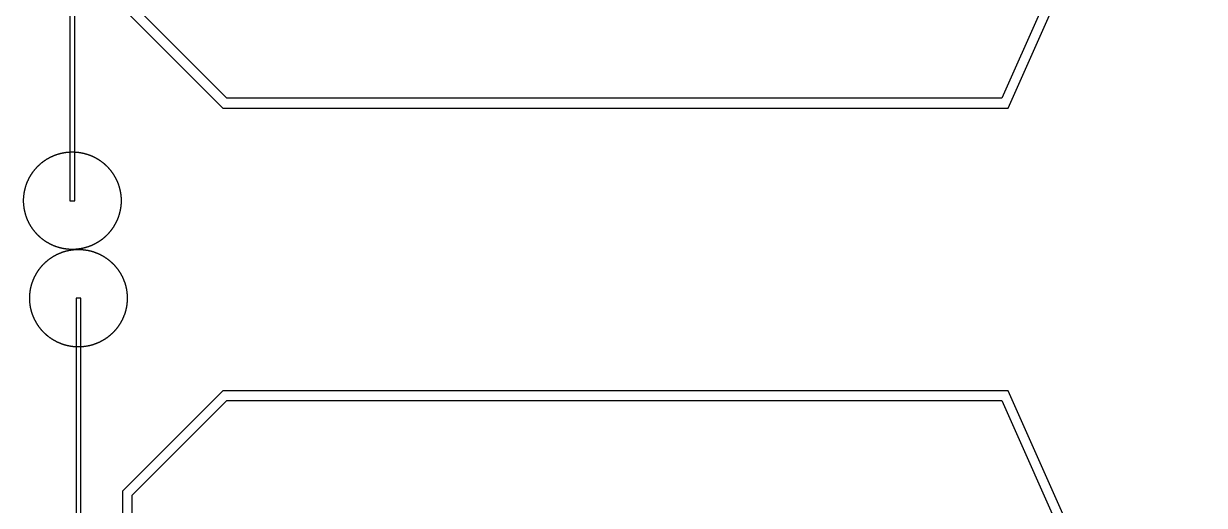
# Model space of a CAD drawing. Extents: x -44500 to 44500, y -47000 to 47000.
# Drawn here: x -24625 to -409, y -5250 to 4632 of the extents above; entities that cross this region are included whole.
import ezdxf

# ---------------------------------------------------------------- set-up
doc = ezdxf.new("R2010")
doc.units = 0
doc.layers.add('Active', color=80, linetype='CONTINUOUS')
doc.layers.add('Metal1', color=160, linetype='CONTINUOUS')

msp = doc.modelspace()

# ---------------------------------------------------------------- linework, layer by layer
at = {"layer": 'Active'}
for points in [[(-23675, 1000), (-23575, 1000), (-23575, 14000), (-23675, 14000)], [(-22625.1, 985.9), (-22625.4, 971.8), (-22625.9, 957.7), (-22626.6, 943.65), (-22627.05, 936.6), (-22627.5, 929.6), (-22628, 922.6), (-22628.6, 915.55), (-22629.2, 908.55), (-22629.9, 901.5), (-22630.6, 894.5), (-22631.35, 887.5), (-22633.05, 873.5), (-22633.95, 866.55), (-22634.95, 859.55), (-22635.95, 852.6), (-22637, 845.65), (-22638.1, 838.7), (-22639.3, 831.7), (-22640.5, 824.8), (-22641.75, 817.85), (-22643.05, 810.95), (-22644.4, 804), (-22645.8, 797.15), (-22647.25, 790.25), (-22648.75, 783.4), (-22650.3, 776.5), (-22651.9, 769.65), (-22653.55, 762.8), (-22655.25, 755.95), (-22657, 749.1), (-22658.8, 742.3), (-22660.65, 735.5), (-22662.5, 728.75), (-22664.45, 721.95), (-22666.45, 715.15), (-22668.45, 708.45), (-22670.55, 701.7), (-22672.65, 695), (-22677.05, 681.6), (-22679.35, 674.9), (-22681.65, 668.25), (-22684, 661.65), (-22686.4, 655), (-22688.85, 648.4), (-22691.35, 641.85), (-22693.9, 635.25), (-22696.5, 628.7), (-22699.1, 622.25), (-22701.8, 615.7), (-22704.55, 609.15), (-22707.3, 602.75), (-22710.15, 596.25), (-22713, 589.85), (-22715.9, 583.45), (-22718.85, 577.05), (-22721.85, 570.7), (-22724.9, 564.35), (-22728, 558), (-22731.15, 551.65), (-22734.35, 545.35), (-22737.55, 539.1), (-22740.8, 532.9), (-22744.1, 526.7), (-22747.5, 520.45), (-22750.85, 514.35), (-22754.3, 508.2), (-22757.8, 502.05), (-22761.35, 495.95), (-22764.9, 489.9), (-22768.55, 483.8), (-22772.15, 477.85), (-22775.85, 471.85), (-22779.65, 465.8), (-22783.4, 459.9), (-22787.25, 453.95), (-22791.1, 448.1), (-22795, 442.25), (-22798.95, 436.45), (-22802.95, 430.6), (-22807, 424.8), (-22811.05, 419.1), (-22815.15, 413.4), (-22819.3, 407.7), (-22823.5, 402.05), (-22827.75, 396.4), (-22832, 390.8), (-22836.3, 385.25), (-22840.65, 379.7), (-22845.05, 374.2), (-22849.5, 368.7), (-22853.95, 363.25), (-22858.45, 357.85), (-22863, 352.45), (-22867.6, 347.05), (-22872.2, 341.8), (-22876.85, 336.5), (-22881.55, 331.25), (-22886.3, 326), (-22891.05, 320.8), (-22895.8, 315.7), (-22900.7, 310.55), (-22905.55, 305.5), (-22910.45, 300.45), (-22915.4, 295.4), (-22920.4, 290.4), (-22925.45, 285.45), (-22930.5, 280.55), (-22935.55, 275.7), (-22940.7, 270.8), (-22945.8, 266.05), (-22951, 261.3), (-22956.25, 256.55), (-22961.5, 251.85), (-22966.8, 247.2), (-22972.05, 242.6), (-22977.45, 238), (-22982.85, 233.45), (-22988.25, 228.95), (-22993.7, 224.5), (-22999.2, 220.05), (-23004.7, 215.65), (-23010.25, 211.3), (-23015.8, 207), (-23021.4, 202.75), (-23027.05, 198.5), (-23032.7, 194.3), (-23038.4, 190.15), (-23044.1, 186.05), (-23049.8, 182), (-23055.6, 177.95), (-23061.45, 173.95), (-23067.25, 170), (-23073.1, 166.1), (-23078.95, 162.25), (-23084.9, 158.4), (-23090.8, 154.65), (-23096.85, 150.85), (-23102.85, 147.15), (-23108.8, 143.55), (-23114.9, 139.9), (-23120.95, 136.35), (-23127.05, 132.8), (-23133.2, 129.3), (-23139.35, 125.85), (-23145.45, 122.5), (-23151.7, 119.1), (-23157.9, 115.8), (-23164.1, 112.55), (-23170.35, 109.35), (-23176.65, 106.15), (-23183, 103), (-23189.35, 99.9), (-23195.7, 96.85), (-23202.05, 93.85), (-23208.45, 90.9), (-23214.85, 88), (-23221.25, 85.15), (-23227.75, 82.3), (-23234.15, 79.55), (-23240.7, 76.8), (-23247.25, 74.1), (-23253.7, 71.5), (-23260.25, 68.9), (-23266.85, 66.35), (-23273.4, 63.85), (-23280, 61.4), (-23286.65, 59), (-23293.25, 56.65), (-23299.9, 54.35), (-23306.6, 52.05), (-23320, 47.65), (-23326.7, 45.55), (-23333.45, 43.45), (-23340.15, 41.45), (-23346.95, 39.45), (-23353.75, 37.5), (-23360.5, 35.65), (-23367.3, 33.8), (-23374.1, 32), (-23380.95, 30.25), (-23387.8, 28.55), (-23394.65, 26.9), (-23401.5, 25.3), (-23408.4, 23.75), (-23415.25, 22.25), (-23422.15, 20.8), (-23429, 19.4), (-23435.95, 18.05), (-23442.85, 16.75), (-23449.8, 15.5), (-23456.7, 14.3), (-23463.7, 13.1), (-23470.65, 12), (-23477.6, 10.95), (-23484.55, 9.95), (-23491.55, 8.95), (-23498.5, 8.05), (-23512.5, 6.35), (-23519.5, 5.6), (-23526.5, 4.9), (-23533.55, 4.2), (-23540.55, 3.6), (-23547.6, 3), (-23554.6, 2.5), (-23561.6, 2.05), (-23568.65, 1.6), (-23582.7, 0.9), (-23596.8, 0.4), (-23610.9, 0.1), (-23625, 0), (-23639.1, 0.1), (-23653.2, 0.4), (-23667.3, 0.9), (-23681.35, 1.6), (-23688.4, 2.05), (-23695.4, 2.5), (-23702.4, 3), (-23709.45, 3.6), (-23716.45, 4.2), (-23723.5, 4.9), (-23730.5, 5.6), (-23737.5, 6.35), (-23751.5, 8.05), (-23758.45, 8.95), (-23765.45, 9.95), (-23772.4, 10.95), (-23779.35, 12), (-23786.3, 13.1), (-23793.3, 14.3), (-23800.2, 15.5), (-23807.15, 16.75), (-23814.05, 18.05), (-23821, 19.4), (-23827.85, 20.8), (-23834.75, 22.25), (-23841.6, 23.75), (-23848.5, 25.3), (-23855.35, 26.9), (-23862.2, 28.55), (-23869.05, 30.25), (-23875.9, 32), (-23882.7, 33.8), (-23889.5, 35.65), (-23896.25, 37.5), (-23903.05, 39.45), (-23909.85, 41.45), (-23916.55, 43.45), (-23923.3, 45.55), (-23930, 47.65), (-23943.4, 52.05), (-23950.1, 54.35), (-23956.75, 56.65), (-23963.35, 59), (-23970, 61.4), (-23976.6, 63.85), (-23983.15, 66.35), (-23989.75, 68.9), (-23996.3, 71.5), (-24002.75, 74.1), (-24009.3, 76.8), (-24015.85, 79.55), (-24022.25, 82.3), (-24028.75, 85.15), (-24035.15, 88), (-24041.55, 90.9), (-24047.95, 93.85), (-24054.3, 96.85), (-24060.65, 99.9), (-24067, 103), (-24073.35, 106.15), (-24079.65, 109.35), (-24085.9, 112.55), (-24092.1, 115.8), (-24098.3, 119.1), (-24104.55, 122.5), (-24110.65, 125.85), (-24116.8, 129.3), (-24122.95, 132.8), (-24129.05, 136.35), (-24135.1, 139.9), (-24141.2, 143.55), (-24147.15, 147.15), (-24153.15, 150.85), (-24159.2, 154.65), (-24165.1, 158.4), (-24171.05, 162.25), (-24176.9, 166.1), (-24182.75, 170), (-24188.55, 173.95), (-24194.4, 177.95), (-24200.2, 182), (-24205.9, 186.05), (-24211.6, 190.15), (-24217.3, 194.3), (-24222.95, 198.5), (-24228.6, 202.75), (-24234.2, 207), (-24239.75, 211.3), (-24245.3, 215.65), (-24250.8, 220.05), (-24256.3, 224.5), (-24261.75, 228.95), (-24267.15, 233.45), (-24272.55, 238), (-24277.95, 242.6), (-24283.2, 247.2), (-24288.5, 251.85), (-24293.75, 256.55), (-24299, 261.3), (-24304.2, 266.05), (-24309.3, 270.8), (-24314.45, 275.7), (-24319.5, 280.55), (-24324.55, 285.45), (-24329.6, 290.4), (-24334.6, 295.4), (-24339.55, 300.45), (-24344.45, 305.5), (-24349.3, 310.55), (-24354.2, 315.7), (-24358.95, 320.8), (-24363.7, 326), (-24368.45, 331.25), (-24373.15, 336.5), (-24377.8, 341.8), (-24382.4, 347.05), (-24387, 352.45), (-24391.55, 357.85), (-24396.05, 363.25), (-24400.5, 368.7), (-24404.95, 374.2), (-24409.35, 379.7), (-24413.7, 385.25), (-24418, 390.8), (-24422.25, 396.4), (-24426.5, 402.05), (-24430.7, 407.7), (-24434.85, 413.4), (-24438.95, 419.1), (-24443, 424.8), (-24447.05, 430.6), (-24451.05, 436.45), (-24455, 442.25), (-24458.9, 448.1), (-24462.75, 453.95), (-24466.6, 459.9), (-24470.35, 465.8), (-24474.15, 471.85), (-24477.85, 477.85), (-24481.45, 483.8), (-24485.1, 489.9), (-24488.65, 495.95), (-24492.2, 502.05), (-24495.7, 508.2), (-24499.15, 514.35), (-24502.5, 520.45), (-24505.9, 526.7), (-24509.2, 532.9), (-24512.45, 539.1), (-24515.65, 545.35), (-24518.85, 551.65), (-24522, 558), (-24525.1, 564.35), (-24528.15, 570.7), (-24531.15, 577.05), (-24534.1, 583.45), (-24537, 589.85), (-24539.85, 596.25), (-24542.7, 602.75), (-24545.45, 609.15), (-24548.2, 615.7), (-24550.9, 622.25), (-24553.5, 628.7), (-24556.1, 635.25), (-24558.65, 641.85), (-24561.15, 648.4), (-24563.6, 655), (-24566, 661.65), (-24568.35, 668.25), (-24570.65, 674.9), (-24572.95, 681.6), (-24577.35, 695), (-24579.45, 701.7), (-24581.55, 708.45), (-24583.55, 715.15), (-24585.55, 721.95), (-24587.5, 728.75), (-24589.35, 735.5), (-24591.2, 742.3), (-24593, 749.1), (-24594.75, 755.95), (-24596.45, 762.8), (-24598.1, 769.65), (-24599.7, 776.5), (-24601.25, 783.4), (-24602.75, 790.25), (-24604.2, 797.15), (-24605.6, 804), (-24606.95, 810.95), (-24608.25, 817.85), (-24609.5, 824.8), (-24610.7, 831.7), (-24611.9, 838.7), (-24613, 845.65), (-24614.05, 852.6), (-24615.05, 859.55), (-24616.05, 866.55), (-24616.95, 873.5), (-24618.65, 887.5), (-24619.4, 894.5), (-24620.1, 901.5), (-24620.8, 908.55), (-24621.4, 915.55), (-24622, 922.6), (-24622.5, 929.6), (-24622.95, 936.6), (-24623.4, 943.65), (-24624.1, 957.7), (-24624.6, 971.8), (-24624.9, 985.9), (-24625, 1000), (-24624.9, 1014.1), (-24624.6, 1028.2), (-24624.1, 1042.3), (-24623.4, 1056.35), (-24622.95, 1063.4), (-24622.5, 1070.4), (-24622, 1077.4), (-24621.4, 1084.45), (-24620.8, 1091.45), (-24620.1, 1098.5), (-24619.4, 1105.5), (-24618.65, 1112.5), (-24616.95, 1126.5), (-24616.05, 1133.45), (-24615.05, 1140.45), (-24614.05, 1147.4), (-24613, 1154.35), (-24611.9, 1161.3), (-24610.7, 1168.3), (-24609.5, 1175.2), (-24608.25, 1182.15), (-24606.95, 1189.05), (-24605.6, 1196), (-24604.2, 1202.85), (-24602.75, 1209.75), (-24601.25, 1216.6), (-24599.7, 1223.5), (-24598.1, 1230.35), (-24596.45, 1237.2), (-24594.75, 1244.05), (-24593, 1250.9), (-24591.2, 1257.7), (-24589.35, 1264.5), (-24587.5, 1271.25), (-24585.55, 1278.05), (-24583.55, 1284.85), (-24581.55, 1291.55), (-24579.45, 1298.3), (-24577.35, 1305), (-24572.95, 1318.4), (-24570.65, 1325.1), (-24568.35, 1331.75), (-24566, 1338.35), (-24563.6, 1345), (-24561.15, 1351.6), (-24558.65, 1358.15), (-24556.1, 1364.75), (-24553.5, 1371.3), (-24550.9, 1377.75), (-24548.2, 1384.3), (-24545.45, 1390.85), (-24542.7, 1397.25), (-24539.85, 1403.75), (-24537, 1410.15), (-24534.1, 1416.55), (-24531.15, 1422.95), (-24528.15, 1429.3), (-24525.1, 1435.65), (-24522, 1442), (-24518.85, 1448.35), (-24515.65, 1454.65), (-24512.45, 1460.9), (-24509.2, 1467.1), (-24505.9, 1473.3), (-24502.5, 1479.55), (-24499.15, 1485.65), (-24495.7, 1491.8), (-24492.2, 1497.95), (-24488.65, 1504.05), (-24485.1, 1510.1), (-24481.45, 1516.2), (-24477.85, 1522.15), (-24474.15, 1528.15), (-24470.35, 1534.2), (-24466.6, 1540.1), (-24462.75, 1546.05), (-24458.9, 1551.9), (-24455, 1557.75), (-24451.05, 1563.55), (-24447.05, 1569.4), (-24443, 1575.2), (-24438.95, 1580.9), (-24434.85, 1586.6), (-24430.7, 1592.3), (-24426.5, 1597.95), (-24422.25, 1603.6), (-24418, 1609.2), (-24413.7, 1614.75), (-24409.35, 1620.3), (-24404.95, 1625.8), (-24400.5, 1631.3), (-24396.05, 1636.75), (-24391.55, 1642.15), (-24387, 1647.55), (-24382.4, 1652.95), (-24377.8, 1658.2), (-24373.15, 1663.5), (-24368.45, 1668.75), (-24363.7, 1674), (-24358.95, 1679.2), (-24354.2, 1684.3), (-24349.3, 1689.45), (-24344.45, 1694.5), (-24339.55, 1699.55), (-24334.6, 1704.6), (-24329.6, 1709.6), (-24324.55, 1714.55), (-24319.5, 1719.45), (-24314.45, 1724.3), (-24309.3, 1729.2), (-24304.2, 1733.95), (-24299, 1738.7), (-24293.75, 1743.45), (-24288.5, 1748.15), (-24283.2, 1752.8), (-24277.95, 1757.4), (-24272.55, 1762), (-24267.15, 1766.55), (-24261.75, 1771.05), (-24256.3, 1775.5), (-24250.8, 1779.95), (-24245.3, 1784.35), (-24239.75, 1788.7), (-24234.2, 1793), (-24228.6, 1797.25), (-24222.95, 1801.5), (-24217.3, 1805.7), (-24211.6, 1809.85), (-24205.9, 1813.95), (-24200.2, 1818), (-24194.4, 1822.05), (-24188.55, 1826.05), (-24182.75, 1830), (-24176.9, 1833.9), (-24171.05, 1837.75), (-24165.1, 1841.6), (-24159.2, 1845.35), (-24153.15, 1849.15), (-24147.15, 1852.85), (-24141.2, 1856.45), (-24135.1, 1860.1), (-24129.05, 1863.65), (-24122.95, 1867.2), (-24116.8, 1870.7), (-24110.65, 1874.15), (-24104.55, 1877.5), (-24098.3, 1880.9), (-24092.1, 1884.2), (-24085.9, 1887.45), (-24079.65, 1890.65), (-24073.35, 1893.85), (-24067, 1897), (-24060.65, 1900.1), (-24054.3, 1903.15), (-24047.95, 1906.15), (-24041.55, 1909.1), (-24035.15, 1912), (-24028.75, 1914.85), (-24022.25, 1917.7), (-24015.85, 1920.45), (-24009.3, 1923.2), (-24002.75, 1925.9), (-23996.3, 1928.5), (-23989.75, 1931.1), (-23983.15, 1933.65), (-23976.6, 1936.15), (-23970, 1938.6), (-23963.35, 1941), (-23956.75, 1943.35), (-23950.1, 1945.65), (-23943.4, 1947.95), (-23930, 1952.35), (-23923.3, 1954.45), (-23916.55, 1956.55), (-23909.85, 1958.55), (-23903.05, 1960.55), (-23896.25, 1962.5), (-23889.5, 1964.35), (-23882.7, 1966.2), (-23875.9, 1968), (-23869.05, 1969.75), (-23862.2, 1971.45), (-23855.35, 1973.1), (-23848.5, 1974.7), (-23841.6, 1976.25), (-23834.75, 1977.75), (-23827.85, 1979.2), (-23821, 1980.6), (-23814.05, 1981.95), (-23807.15, 1983.25), (-23800.2, 1984.5), (-23793.3, 1985.7), (-23786.3, 1986.9), (-23779.35, 1988), (-23772.4, 1989.05), (-23765.45, 1990.05), (-23758.45, 1991.05), (-23751.5, 1991.95), (-23737.5, 1993.65), (-23730.5, 1994.4), (-23723.5, 1995.1), (-23716.45, 1995.8), (-23709.45, 1996.4), (-23702.4, 1997), (-23695.4, 1997.5), (-23688.4, 1997.95), (-23681.35, 1998.4), (-23667.3, 1999.1), (-23653.2, 1999.6), (-23639.1, 1999.9), (-23625, 2000), (-23610.9, 1999.9), (-23596.8, 1999.6), (-23582.7, 1999.1), (-23568.65, 1998.4), (-23561.6, 1997.95), (-23554.6, 1997.5), (-23547.6, 1997), (-23540.55, 1996.4), (-23533.55, 1995.8), (-23526.5, 1995.1), (-23519.5, 1994.4), (-23512.5, 1993.65), (-23498.5, 1991.95), (-23491.55, 1991.05), (-23484.55, 1990.05), (-23477.6, 1989.05), (-23470.65, 1988), (-23463.7, 1986.9), (-23456.7, 1985.7), (-23449.8, 1984.5), (-23442.85, 1983.25), (-23435.95, 1981.95), (-23429, 1980.6), (-23422.15, 1979.2), (-23415.25, 1977.75), (-23408.4, 1976.25), (-23401.5, 1974.7), (-23394.65, 1973.1), (-23387.8, 1971.45), (-23380.95, 1969.75), (-23374.1, 1968), (-23367.3, 1966.2), (-23360.5, 1964.35), (-23353.75, 1962.5), (-23346.95, 1960.55), (-23340.15, 1958.55), (-23333.45, 1956.55), (-23326.7, 1954.45), (-23320, 1952.35), (-23306.6, 1947.95), (-23299.9, 1945.65), (-23293.25, 1943.35), (-23286.65, 1941), (-23280, 1938.6), (-23273.4, 1936.15), (-23266.85, 1933.65), (-23260.25, 1931.1), (-23253.7, 1928.5), (-23247.25, 1925.9), (-23240.7, 1923.2), (-23234.15, 1920.45), (-23227.75, 1917.7), (-23221.25, 1914.85), (-23214.85, 1912), (-23208.45, 1909.1), (-23202.05, 1906.15), (-23195.7, 1903.15), (-23189.35, 1900.1), (-23183, 1897), (-23176.65, 1893.85), (-23170.35, 1890.65), (-23164.1, 1887.45), (-23157.9, 1884.2), (-23151.7, 1880.9), (-23145.45, 1877.5), (-23139.35, 1874.15), (-23133.2, 1870.7), (-23127.05, 1867.2), (-23120.95, 1863.65), (-23114.9, 1860.1), (-23108.8, 1856.45), (-23102.85, 1852.85), (-23096.85, 1849.15), (-23090.8, 1845.35), (-23084.9, 1841.6), (-23078.95, 1837.75), (-23073.1, 1833.9), (-23067.25, 1830), (-23061.45, 1826.05), (-23055.6, 1822.05), (-23049.8, 1818), (-23044.1, 1813.95), (-23038.4, 1809.85), (-23032.7, 1805.7), (-23027.05, 1801.5), (-23021.4, 1797.25), (-23015.8, 1793), (-23010.25, 1788.7), (-23004.7, 1784.35), (-22999.2, 1779.95), (-22993.7, 1775.5), (-22988.25, 1771.05), (-22982.85, 1766.55), (-22977.45, 1762), (-22972.05, 1757.4), (-22966.8, 1752.8), (-22961.5, 1748.15), (-22956.25, 1743.45), (-22951, 1738.7), (-22945.8, 1733.95), (-22940.7, 1729.2), (-22935.55, 1724.3), (-22930.5, 1719.45), (-22925.45, 1714.55), (-22920.4, 1709.6), (-22915.4, 1704.6), (-22910.45, 1699.55), (-22905.55, 1694.5), (-22900.7, 1689.45), (-22895.8, 1684.3), (-22891.05, 1679.2), (-22886.3, 1674), (-22881.55, 1668.75), (-22876.85, 1663.5), (-22872.2, 1658.2), (-22867.6, 1652.95), (-22863, 1647.55), (-22858.45, 1642.15), (-22853.95, 1636.75), (-22849.5, 1631.3), (-22845.05, 1625.8), (-22840.65, 1620.3), (-22836.3, 1614.75), (-22832, 1609.2), (-22827.75, 1603.6), (-22823.5, 1597.95), (-22819.3, 1592.3), (-22815.15, 1586.6), (-22811.05, 1580.9), (-22807, 1575.2), (-22802.95, 1569.4), (-22798.95, 1563.55), (-22795, 1557.75), (-22791.1, 1551.9), (-22787.25, 1546.05), (-22783.4, 1540.1), (-22779.65, 1534.2), (-22775.85, 1528.15), (-22772.15, 1522.15), (-22768.55, 1516.2), (-22764.9, 1510.1), (-22761.35, 1504.05), (-22757.8, 1497.95), (-22754.3, 1491.8), (-22750.85, 1485.65), (-22747.5, 1479.55), (-22744.1, 1473.3), (-22740.8, 1467.1), (-22737.55, 1460.9), (-22734.35, 1454.65), (-22731.15, 1448.35), (-22728, 1442), (-22724.9, 1435.65), (-22721.85, 1429.3), (-22718.85, 1422.95), (-22715.9, 1416.55), (-22713, 1410.15), (-22710.15, 1403.75), (-22707.3, 1397.25), (-22704.55, 1390.85), (-22701.8, 1384.3), (-22699.1, 1377.75), (-22696.5, 1371.3), (-22693.9, 1364.75), (-22691.35, 1358.15), (-22688.85, 1351.6), (-22686.4, 1345), (-22684, 1338.35), (-22681.65, 1331.75), (-22679.35, 1325.1), (-22677.05, 1318.4), (-22672.65, 1305), (-22670.55, 1298.3), (-22668.45, 1291.55), (-22666.45, 1284.85), (-22664.45, 1278.05), (-22662.5, 1271.25), (-22660.65, 1264.5), (-22658.8, 1257.7), (-22657, 1250.9), (-22655.25, 1244.05), (-22653.55, 1237.2), (-22651.9, 1230.35), (-22650.3, 1223.5), (-22648.75, 1216.6), (-22647.25, 1209.75), (-22645.8, 1202.85), (-22644.4, 1196), (-22643.05, 1189.05), (-22641.75, 1182.15), (-22640.5, 1175.2), (-22639.3, 1168.3), (-22638.1, 1161.3), (-22637, 1154.35), (-22635.95, 1147.4), (-22634.95, 1140.45), (-22633.95, 1133.45), (-22633.05, 1126.5), (-22631.35, 1112.5), (-22630.6, 1105.5), (-22629.9, 1098.5), (-22629.2, 1091.45), (-22628.6, 1084.45), (-22628, 1077.4), (-22627.5, 1070.4), (-22627.05, 1063.4), (-22626.6, 1056.35), (-22625.9, 1042.3), (-22625.4, 1028.2), (-22625.1, 1014.1), (-22625, 1000)], [(-22500.1, -1014.1), (-22500.4, -1028.2), (-22500.9, -1042.3), (-22501.6, -1056.35), (-22502.05, -1063.4), (-22502.5, -1070.4), (-22503, -1077.4), (-22503.6, -1084.45), (-22504.2, -1091.45), (-22504.9, -1098.5), (-22505.6, -1105.5), (-22506.35, -1112.5), (-22508.05, -1126.5), (-22508.95, -1133.45), (-22509.95, -1140.45), (-22510.95, -1147.4), (-22512, -1154.35), (-22513.1, -1161.3), (-22514.3, -1168.3), (-22515.5, -1175.2), (-22516.75, -1182.15), (-22518.05, -1189.05), (-22519.4, -1196), (-22520.8, -1202.85), (-22522.25, -1209.75), (-22523.75, -1216.6), (-22525.3, -1223.5), (-22526.9, -1230.35), (-22528.55, -1237.2), (-22530.25, -1244.05), (-22532, -1250.9), (-22533.8, -1257.7), (-22535.65, -1264.5), (-22537.5, -1271.25), (-22539.45, -1278.05), (-22541.45, -1284.85), (-22543.45, -1291.55), (-22545.55, -1298.3), (-22547.65, -1305), (-22552.05, -1318.4), (-22554.35, -1325.1), (-22556.65, -1331.75), (-22559, -1338.35), (-22561.4, -1345), (-22563.85, -1351.6), (-22566.35, -1358.15), (-22568.9, -1364.75), (-22571.5, -1371.3), (-22574.1, -1377.75), (-22576.8, -1384.3), (-22579.55, -1390.85), (-22582.3, -1397.25), (-22585.15, -1403.75), (-22588, -1410.15), (-22590.9, -1416.55), (-22593.85, -1422.95), (-22596.85, -1429.3), (-22599.9, -1435.65), (-22603, -1442), (-22606.15, -1448.35), (-22609.35, -1454.65), (-22612.55, -1460.9), (-22615.8, -1467.1), (-22619.1, -1473.3), (-22622.5, -1479.55), (-22625.85, -1485.65), (-22629.3, -1491.8), (-22632.8, -1497.95), (-22636.35, -1504.05), (-22639.9, -1510.1), (-22643.55, -1516.2), (-22647.15, -1522.15), (-22650.85, -1528.15), (-22654.65, -1534.2), (-22658.4, -1540.1), (-22662.25, -1546.05), (-22666.1, -1551.9), (-22670, -1557.75), (-22673.95, -1563.55), (-22677.95, -1569.4), (-22682, -1575.2), (-22686.05, -1580.9), (-22690.15, -1586.6), (-22694.3, -1592.3), (-22698.5, -1597.95), (-22702.75, -1603.6), (-22707, -1609.2), (-22711.3, -1614.75), (-22715.65, -1620.3), (-22720.05, -1625.8), (-22724.5, -1631.3), (-22728.95, -1636.75), (-22733.45, -1642.15), (-22738, -1647.55), (-22742.6, -1652.95), (-22747.2, -1658.2), (-22751.85, -1663.5), (-22756.55, -1668.75), (-22761.3, -1674), (-22766.05, -1679.2), (-22770.8, -1684.3), (-22775.7, -1689.45), (-22780.55, -1694.5), (-22785.45, -1699.55), (-22790.4, -1704.6), (-22795.4, -1709.6), (-22800.45, -1714.55), (-22805.5, -1719.45), (-22810.55, -1724.3), (-22815.7, -1729.2), (-22820.8, -1733.95), (-22826, -1738.7), (-22831.25, -1743.45), (-22836.5, -1748.15), (-22841.8, -1752.8), (-22847.05, -1757.4), (-22852.45, -1762), (-22857.85, -1766.55), (-22863.25, -1771.05), (-22868.7, -1775.5), (-22874.2, -1779.95), (-22879.7, -1784.35), (-22885.25, -1788.7), (-22890.8, -1793), (-22896.4, -1797.25), (-22902.05, -1801.5), (-22907.7, -1805.7), (-22913.4, -1809.85), (-22919.1, -1813.95), (-22924.8, -1818), (-22930.6, -1822.05), (-22936.45, -1826.05), (-22942.25, -1830), (-22948.1, -1833.9), (-22953.95, -1837.75), (-22959.9, -1841.6), (-22965.8, -1845.35), (-22971.85, -1849.15), (-22977.85, -1852.85), (-22983.8, -1856.45), (-22989.9, -1860.1), (-22995.95, -1863.65), (-23002.05, -1867.2), (-23008.2, -1870.7), (-23014.35, -1874.15), (-23020.45, -1877.5), (-23026.7, -1880.9), (-23032.9, -1884.2), (-23039.1, -1887.45), (-23045.35, -1890.65), (-23051.65, -1893.85), (-23058, -1897), (-23064.35, -1900.1), (-23070.7, -1903.15), (-23077.05, -1906.15), (-23083.45, -1909.1), (-23089.85, -1912), (-23096.25, -1914.85), (-23102.75, -1917.7), (-23109.15, -1920.45), (-23115.7, -1923.2), (-23122.25, -1925.9), (-23128.7, -1928.5), (-23135.25, -1931.1), (-23141.85, -1933.65), (-23148.4, -1936.15), (-23155, -1938.6), (-23161.65, -1941), (-23168.25, -1943.35), (-23174.9, -1945.65), (-23181.6, -1947.95), (-23195, -1952.35), (-23201.7, -1954.45), (-23208.45, -1956.55), (-23215.15, -1958.55), (-23221.95, -1960.55), (-23228.75, -1962.5), (-23235.5, -1964.35), (-23242.3, -1966.2), (-23249.1, -1968), (-23255.95, -1969.75), (-23262.8, -1971.45), (-23269.65, -1973.1), (-23276.5, -1974.7), (-23283.4, -1976.25), (-23290.25, -1977.75), (-23297.15, -1979.2), (-23304, -1980.6), (-23310.95, -1981.95), (-23317.85, -1983.25), (-23324.8, -1984.5), (-23331.7, -1985.7), (-23338.7, -1986.9), (-23345.65, -1988), (-23352.6, -1989.05), (-23359.55, -1990.05), (-23366.55, -1991.05), (-23373.5, -1991.95), (-23387.5, -1993.65), (-23394.5, -1994.4), (-23401.5, -1995.1), (-23408.55, -1995.8), (-23415.55, -1996.4), (-23422.6, -1997), (-23429.6, -1997.5), (-23436.6, -1997.95), (-23443.65, -1998.4), (-23457.7, -1999.1), (-23471.8, -1999.6), (-23485.9, -1999.9), (-23500, -2000), (-23514.1, -1999.9), (-23528.2, -1999.6), (-23542.3, -1999.1), (-23556.35, -1998.4), (-23563.4, -1997.95), (-23570.4, -1997.5), (-23577.4, -1997), (-23584.45, -1996.4), (-23591.45, -1995.8), (-23598.5, -1995.1), (-23605.5, -1994.4), (-23612.5, -1993.65), (-23626.5, -1991.95), (-23633.45, -1991.05), (-23640.45, -1990.05), (-23647.4, -1989.05), (-23654.35, -1988), (-23661.3, -1986.9), (-23668.3, -1985.7), (-23675.2, -1984.5), (-23682.15, -1983.25), (-23689.05, -1981.95), (-23696, -1980.6), (-23702.85, -1979.2), (-23709.75, -1977.75), (-23716.6, -1976.25), (-23723.5, -1974.7), (-23730.35, -1973.1), (-23737.2, -1971.45), (-23744.05, -1969.75), (-23750.9, -1968), (-23757.7, -1966.2), (-23764.5, -1964.35), (-23771.25, -1962.5), (-23778.05, -1960.55), (-23784.85, -1958.55), (-23791.55, -1956.55), (-23798.3, -1954.45), (-23805, -1952.35), (-23818.4, -1947.95), (-23825.1, -1945.65), (-23831.75, -1943.35), (-23838.35, -1941), (-23845, -1938.6), (-23851.6, -1936.15), (-23858.15, -1933.65), (-23864.75, -1931.1), (-23871.3, -1928.5), (-23877.75, -1925.9), (-23884.3, -1923.2), (-23890.85, -1920.45), (-23897.25, -1917.7), (-23903.75, -1914.85), (-23910.15, -1912), (-23916.55, -1909.1), (-23922.95, -1906.15), (-23929.3, -1903.15), (-23935.65, -1900.1), (-23942, -1897), (-23948.35, -1893.85), (-23954.65, -1890.65), (-23960.9, -1887.45), (-23967.1, -1884.2), (-23973.3, -1880.9), (-23979.55, -1877.5), (-23985.65, -1874.15), (-23991.8, -1870.7), (-23997.95, -1867.2), (-24004.05, -1863.65), (-24010.1, -1860.1), (-24016.2, -1856.45), (-24022.15, -1852.85), (-24028.15, -1849.15), (-24034.2, -1845.35), (-24040.1, -1841.6), (-24046.05, -1837.75), (-24051.9, -1833.9), (-24057.75, -1830), (-24063.55, -1826.05), (-24069.4, -1822.05), (-24075.2, -1818), (-24080.9, -1813.95), (-24086.6, -1809.85), (-24092.3, -1805.7), (-24097.95, -1801.5), (-24103.6, -1797.25), (-24109.2, -1793), (-24114.75, -1788.7), (-24120.3, -1784.35), (-24125.8, -1779.95), (-24131.3, -1775.5), (-24136.75, -1771.05), (-24142.15, -1766.55), (-24147.55, -1762), (-24152.95, -1757.4), (-24158.2, -1752.8), (-24163.5, -1748.15), (-24168.75, -1743.45), (-24174, -1738.7), (-24179.2, -1733.95), (-24184.3, -1729.2), (-24189.45, -1724.3), (-24194.5, -1719.45), (-24199.55, -1714.55), (-24204.6, -1709.6), (-24209.6, -1704.6), (-24214.55, -1699.55), (-24219.45, -1694.5), (-24224.3, -1689.45), (-24229.2, -1684.3), (-24233.95, -1679.2), (-24238.7, -1674), (-24243.45, -1668.75), (-24248.15, -1663.5), (-24252.8, -1658.2), (-24257.4, -1652.95), (-24262, -1647.55), (-24266.55, -1642.15), (-24271.05, -1636.75), (-24275.5, -1631.3), (-24279.95, -1625.8), (-24284.35, -1620.3), (-24288.7, -1614.75), (-24293, -1609.2), (-24297.25, -1603.6), (-24301.5, -1597.95), (-24305.7, -1592.3), (-24309.85, -1586.6), (-24313.95, -1580.9), (-24318, -1575.2), (-24322.05, -1569.4), (-24326.05, -1563.55), (-24330, -1557.75), (-24333.9, -1551.9), (-24337.75, -1546.05), (-24341.6, -1540.1), (-24345.35, -1534.2), (-24349.15, -1528.15), (-24352.85, -1522.15), (-24356.45, -1516.2), (-24360.1, -1510.1), (-24363.65, -1504.05), (-24367.2, -1497.95), (-24370.7, -1491.8), (-24374.15, -1485.65), (-24377.5, -1479.55), (-24380.9, -1473.3), (-24384.2, -1467.1), (-24387.45, -1460.9), (-24390.65, -1454.65), (-24393.85, -1448.35), (-24397, -1442), (-24400.1, -1435.65), (-24403.15, -1429.3), (-24406.15, -1422.95), (-24409.1, -1416.55), (-24412, -1410.15), (-24414.85, -1403.75), (-24417.7, -1397.25), (-24420.45, -1390.85), (-24423.2, -1384.3), (-24425.9, -1377.75), (-24428.5, -1371.3), (-24431.1, -1364.75), (-24433.65, -1358.15), (-24436.15, -1351.6), (-24438.6, -1345), (-24441, -1338.35), (-24443.35, -1331.75), (-24445.65, -1325.1), (-24447.95, -1318.4), (-24452.35, -1305), (-24454.45, -1298.3), (-24456.55, -1291.55), (-24458.55, -1284.85), (-24460.55, -1278.05), (-24462.5, -1271.25), (-24464.35, -1264.5), (-24466.2, -1257.7), (-24468, -1250.9), (-24469.75, -1244.05), (-24471.45, -1237.2), (-24473.1, -1230.35), (-24474.7, -1223.5), (-24476.25, -1216.6), (-24477.75, -1209.75), (-24479.2, -1202.85), (-24480.6, -1196), (-24481.95, -1189.05), (-24483.25, -1182.15), (-24484.5, -1175.2), (-24485.7, -1168.3), (-24486.9, -1161.3), (-24488, -1154.35), (-24489.05, -1147.4), (-24490.05, -1140.45), (-24491.05, -1133.45), (-24491.95, -1126.5), (-24493.65, -1112.5), (-24494.4, -1105.5), (-24495.1, -1098.5), (-24495.8, -1091.45), (-24496.4, -1084.45), (-24497, -1077.4), (-24497.5, -1070.4), (-24497.95, -1063.4), (-24498.4, -1056.35), (-24499.1, -1042.3), (-24499.6, -1028.2), (-24499.9, -1014.1), (-24500, -1000), (-24499.9, -985.9), (-24499.6, -971.8), (-24499.1, -957.7), (-24498.4, -943.65), (-24497.95, -936.6), (-24497.5, -929.6), (-24497, -922.6), (-24496.4, -915.55), (-24495.8, -908.55), (-24495.1, -901.5), (-24494.4, -894.5), (-24493.65, -887.5), (-24491.95, -873.5), (-24491.05, -866.55), (-24490.05, -859.55), (-24489.05, -852.6), (-24488, -845.65), (-24486.9, -838.7), (-24485.7, -831.7), (-24484.5, -824.8), (-24483.25, -817.85), (-24481.95, -810.95), (-24480.6, -804), (-24479.2, -797.15), (-24477.75, -790.25), (-24476.25, -783.4), (-24474.7, -776.5), (-24473.1, -769.65), (-24471.45, -762.8), (-24469.75, -755.95), (-24468, -749.1), (-24466.2, -742.3), (-24464.35, -735.5), (-24462.5, -728.75), (-24460.55, -721.95), (-24458.55, -715.15), (-24456.55, -708.45), (-24454.45, -701.7), (-24452.35, -695), (-24447.95, -681.6), (-24445.65, -674.9), (-24443.35, -668.25), (-24441, -661.65), (-24438.6, -655), (-24436.15, -648.4), (-24433.65, -641.85), (-24431.1, -635.25), (-24428.5, -628.7), (-24425.9, -622.25), (-24423.2, -615.7), (-24420.45, -609.15), (-24417.7, -602.75), (-24414.85, -596.25), (-24412, -589.85), (-24409.1, -583.45), (-24406.15, -577.05), (-24403.15, -570.7), (-24400.1, -564.35), (-24397, -558), (-24393.85, -551.65), (-24390.65, -545.35), (-24387.45, -539.1), (-24384.2, -532.9), (-24380.9, -526.7), (-24377.5, -520.45), (-24374.15, -514.35), (-24370.7, -508.2), (-24367.2, -502.05), (-24363.65, -495.95), (-24360.1, -489.9), (-24356.45, -483.8), (-24352.85, -477.85), (-24349.15, -471.85), (-24345.35, -465.8), (-24341.6, -459.9), (-24337.75, -453.95), (-24333.9, -448.1), (-24330, -442.25), (-24326.05, -436.45), (-24322.05, -430.6), (-24318, -424.8), (-24313.95, -419.1), (-24309.85, -413.4), (-24305.7, -407.7), (-24301.5, -402.05), (-24297.25, -396.4), (-24293, -390.8), (-24288.7, -385.25), (-24284.35, -379.7), (-24279.95, -374.2), (-24275.5, -368.7), (-24271.05, -363.25), (-24266.55, -357.85), (-24262, -352.45), (-24257.4, -347.05), (-24252.8, -341.8), (-24248.15, -336.5), (-24243.45, -331.25), (-24238.7, -326), (-24233.95, -320.8), (-24229.2, -315.7), (-24224.3, -310.55), (-24219.45, -305.5), (-24214.55, -300.45), (-24209.6, -295.4), (-24204.6, -290.4), (-24199.55, -285.45), (-24194.5, -280.55), (-24189.45, -275.7), (-24184.3, -270.8), (-24179.2, -266.05), (-24174, -261.3), (-24168.75, -256.55), (-24163.5, -251.85), (-24158.2, -247.2), (-24152.95, -242.6), (-24147.55, -238), (-24142.15, -233.45), (-24136.75, -228.95), (-24131.3, -224.5), (-24125.8, -220.05), (-24120.3, -215.65), (-24114.75, -211.3), (-24109.2, -207), (-24103.6, -202.75), (-24097.95, -198.5), (-24092.3, -194.3), (-24086.6, -190.15), (-24080.9, -186.05), (-24075.2, -182), (-24069.4, -177.95), (-24063.55, -173.95), (-24057.75, -170), (-24051.9, -166.1), (-24046.05, -162.25), (-24040.1, -158.4), (-24034.2, -154.65), (-24028.15, -150.85), (-24022.15, -147.15), (-24016.2, -143.55), (-24010.1, -139.9), (-24004.05, -136.35), (-23997.95, -132.8), (-23991.8, -129.3), (-23985.65, -125.85), (-23979.55, -122.5), (-23973.3, -119.1), (-23967.1, -115.8), (-23960.9, -112.55), (-23954.65, -109.35), (-23948.35, -106.15), (-23942, -103), (-23935.65, -99.9), (-23929.3, -96.85), (-23922.95, -93.85), (-23916.55, -90.9), (-23910.15, -88), (-23903.75, -85.15), (-23897.25, -82.3), (-23890.85, -79.55), (-23884.3, -76.8), (-23877.75, -74.1), (-23871.3, -71.5), (-23864.75, -68.9), (-23858.15, -66.35), (-23851.6, -63.85), (-23845, -61.4), (-23838.35, -59), (-23831.75, -56.65), (-23825.1, -54.35), (-23818.4, -52.05), (-23805, -47.65), (-23798.3, -45.55), (-23791.55, -43.45), (-23784.85, -41.45), (-23778.05, -39.45), (-23771.25, -37.5), (-23764.5, -35.65), (-23757.7, -33.8), (-23750.9, -32), (-23744.05, -30.25), (-23737.2, -28.55), (-23730.35, -26.9), (-23723.5, -25.3), (-23716.6, -23.75), (-23709.75, -22.25), (-23702.85, -20.8), (-23696, -19.4), (-23689.05, -18.05), (-23682.15, -16.75), (-23675.2, -15.5), (-23668.3, -14.3), (-23661.3, -13.1), (-23654.35, -12), (-23647.4, -10.95), (-23640.45, -9.95), (-23633.45, -8.95), (-23626.5, -8.05), (-23612.5, -6.35), (-23605.5, -5.6), (-23598.5, -4.9), (-23591.45, -4.2), (-23584.45, -3.6), (-23577.4, -3), (-23570.4, -2.5), (-23563.4, -2.05), (-23556.35, -1.6), (-23542.3, -0.9), (-23528.2, -0.4), (-23514.1, -0.1), (-23500, 0), (-23485.9, -0.1), (-23471.8, -0.4), (-23457.7, -0.9), (-23443.65, -1.6), (-23436.6, -2.05), (-23429.6, -2.5), (-23422.6, -3), (-23415.55, -3.6), (-23408.55, -4.2), (-23401.5, -4.9), (-23394.5, -5.6), (-23387.5, -6.35), (-23373.5, -8.05), (-23366.55, -8.95), (-23359.55, -9.95), (-23352.6, -10.95), (-23345.65, -12), (-23338.7, -13.1), (-23331.7, -14.3), (-23324.8, -15.5), (-23317.85, -16.75), (-23310.95, -18.05), (-23304, -19.4), (-23297.15, -20.8), (-23290.25, -22.25), (-23283.4, -23.75), (-23276.5, -25.3), (-23269.65, -26.9), (-23262.8, -28.55), (-23255.95, -30.25), (-23249.1, -32), (-23242.3, -33.8), (-23235.5, -35.65), (-23228.75, -37.5), (-23221.95, -39.45), (-23215.15, -41.45), (-23208.45, -43.45), (-23201.7, -45.55), (-23195, -47.65), (-23181.6, -52.05), (-23174.9, -54.35), (-23168.25, -56.65), (-23161.65, -59), (-23155, -61.4), (-23148.4, -63.85), (-23141.85, -66.35), (-23135.25, -68.9), (-23128.7, -71.5), (-23122.25, -74.1), (-23115.7, -76.8), (-23109.15, -79.55), (-23102.75, -82.3), (-23096.25, -85.15), (-23089.85, -88), (-23083.45, -90.9), (-23077.05, -93.85), (-23070.7, -96.85), (-23064.35, -99.9), (-23058, -103), (-23051.65, -106.15), (-23045.35, -109.35), (-23039.1, -112.55), (-23032.9, -115.8), (-23026.7, -119.1), (-23020.45, -122.5), (-23014.35, -125.85), (-23008.2, -129.3), (-23002.05, -132.8), (-22995.95, -136.35), (-22989.9, -139.9), (-22983.8, -143.55), (-22977.85, -147.15), (-22971.85, -150.85), (-22965.8, -154.65), (-22959.9, -158.4), (-22953.95, -162.25), (-22948.1, -166.1), (-22942.25, -170), (-22936.45, -173.95), (-22930.6, -177.95), (-22924.8, -182), (-22919.1, -186.05), (-22913.4, -190.15), (-22907.7, -194.3), (-22902.05, -198.5), (-22896.4, -202.75), (-22890.8, -207), (-22885.25, -211.3), (-22879.7, -215.65), (-22874.2, -220.05), (-22868.7, -224.5), (-22863.25, -228.95), (-22857.85, -233.45), (-22852.45, -238), (-22847.05, -242.6), (-22841.8, -247.2), (-22836.5, -251.85), (-22831.25, -256.55), (-22826, -261.3), (-22820.8, -266.05), (-22815.7, -270.8), (-22810.55, -275.7), (-22805.5, -280.55), (-22800.45, -285.45), (-22795.4, -290.4), (-22790.4, -295.4), (-22785.45, -300.45), (-22780.55, -305.5), (-22775.7, -310.55), (-22770.8, -315.7), (-22766.05, -320.8), (-22761.3, -326), (-22756.55, -331.25), (-22751.85, -336.5), (-22747.2, -341.8), (-22742.6, -347.05), (-22738, -352.45), (-22733.45, -357.85), (-22728.95, -363.25), (-22724.5, -368.7), (-22720.05, -374.2), (-22715.65, -379.7), (-22711.3, -385.25), (-22707, -390.8), (-22702.75, -396.4), (-22698.5, -402.05), (-22694.3, -407.7), (-22690.15, -413.4), (-22686.05, -419.1), (-22682, -424.8), (-22677.95, -430.6), (-22673.95, -436.45), (-22670, -442.25), (-22666.1, -448.1), (-22662.25, -453.95), (-22658.4, -459.9), (-22654.65, -465.8), (-22650.85, -471.85), (-22647.15, -477.85), (-22643.55, -483.8), (-22639.9, -489.9), (-22636.35, -495.95), (-22632.8, -502.05), (-22629.3, -508.2), (-22625.85, -514.35), (-22622.5, -520.45), (-22619.1, -526.7), (-22615.8, -532.9), (-22612.55, -539.1), (-22609.35, -545.35), (-22606.15, -551.65), (-22603, -558), (-22599.9, -564.35), (-22596.85, -570.7), (-22593.85, -577.05), (-22590.9, -583.45), (-22588, -589.85), (-22585.15, -596.25), (-22582.3, -602.75), (-22579.55, -609.15), (-22576.8, -615.7), (-22574.1, -622.25), (-22571.5, -628.7), (-22568.9, -635.25), (-22566.35, -641.85), (-22563.85, -648.4), (-22561.4, -655), (-22559, -661.65), (-22556.65, -668.25), (-22554.35, -674.9), (-22552.05, -681.6), (-22547.65, -695), (-22545.55, -701.7), (-22543.45, -708.45), (-22541.45, -715.15), (-22539.45, -721.95), (-22537.5, -728.75), (-22535.65, -735.5), (-22533.8, -742.3), (-22532, -749.1), (-22530.25, -755.95), (-22528.55, -762.8), (-22526.9, -769.65), (-22525.3, -776.5), (-22523.75, -783.4), (-22522.25, -790.25), (-22520.8, -797.15), (-22519.4, -804), (-22518.05, -810.95), (-22516.75, -817.85), (-22515.5, -824.8), (-22514.3, -831.7), (-22513.1, -838.7), (-22512, -845.65), (-22510.95, -852.6), (-22509.95, -859.55), (-22508.95, -866.55), (-22508.05, -873.5), (-22506.35, -887.5), (-22505.6, -894.5), (-22504.9, -901.5), (-22504.2, -908.55), (-22503.6, -915.55), (-22503, -922.6), (-22502.5, -929.6), (-22502.05, -936.6), (-22501.6, -943.65), (-22500.9, -957.7), (-22500.4, -971.8), (-22500.1, -985.9), (-22500, -1000)], [(-23550, -14000), (-23450, -14000), (-23450, -1000), (-23550, -1000)]]:
    msp.add_lwpolyline(points, close=True, dxfattribs=at)
at = {"layer": 'Metal1'}
for points in [[(-22570.71, 4929.29), (-20541.42, 2900), (-4435.01, 2900), (-435.01, 11900)], [(-564.99, 12100), (-4564.99, 3100), (-20458.58, 3100), (-22429.29, 5070.71)], [(-408.62, -11959.39), (-4435.01, -2900), (-20541.42, -2900), (-22600, -4958.58), (-22600, -8041.42)], [(-22400, -7958.58), (-22400, -5041.42), (-20458.58, -3100), (-4564.99, -3100), (-591.38, -12040.61)]]:
    msp.add_lwpolyline(points, dxfattribs=at)

doc.saveas('drawing.dxf')
